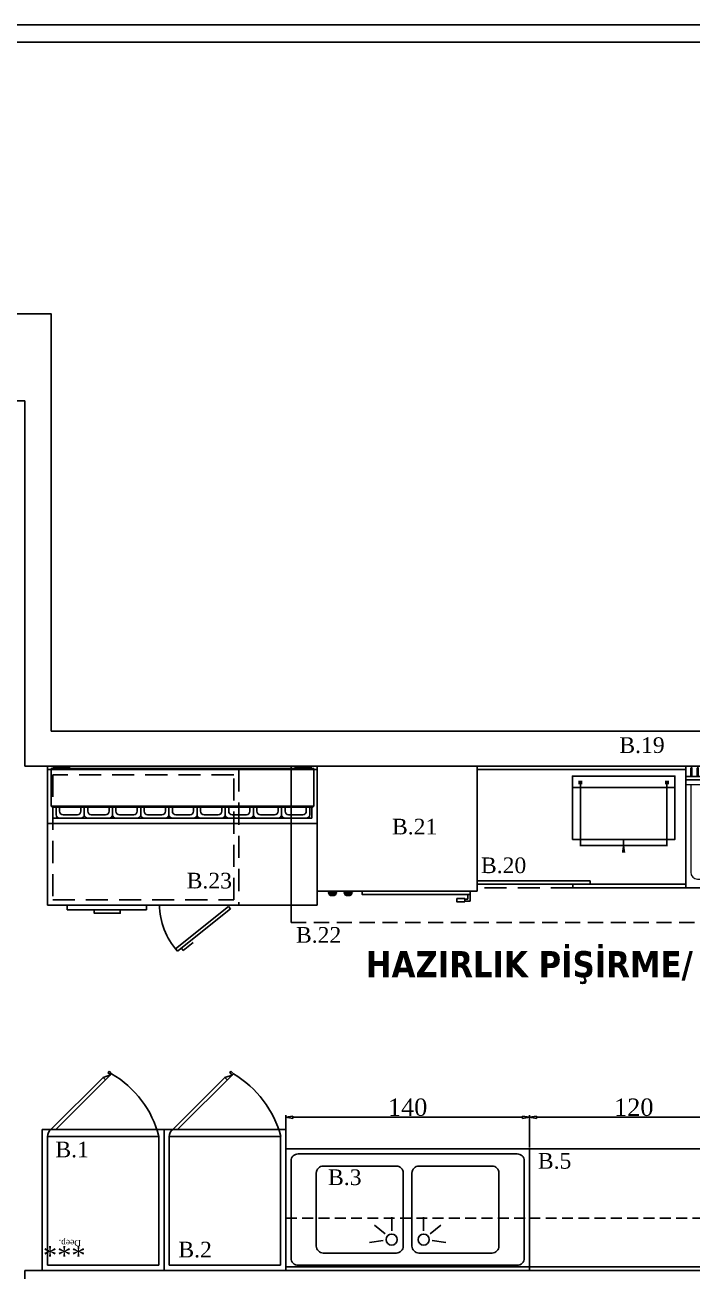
# Model space of a CAD drawing. Header units: millimetres. Extents: x -10501 to -7356, y 9378 to 11707.
# Drawn here: x -8953 to -8570, y 10861 to 11577 of the extents above; entities that cross this region are included whole.
import ezdxf

# ---------------------------------------------------------------- set-up
doc = ezdxf.new("R2010")
doc.units = ezdxf.units.MM
doc.header["$MEASUREMENT"] = 0
for name, pattern in [('DASHED', [19.05, 12.7, -6.35]), ('HIDDEN', [0.375, 0.25, -0.125]), ('NewLinetype1', [0])]:
    doc.linetypes.add(name, pattern=pattern)
for name, color, linetype in [('APO_3D_C10', 10, 'Continuous'), ('OC-Tarama_Duvar_Yeni', 251, 'Continuous'), ('OC-Yazi_Mahal', 250, 'Continuous')]:
    doc.layers.add(name, color=color, linetype=linetype)
doc.layers.add('GRC-Ekipman', color=4, linetype='Continuous', lineweight=25)
doc.styles.add('PAFTAADI', font='tahoma.ttf')
doc.styles.get("Standard").update_dxf_attribs({"font": 'times.ttf'})
doc.dimstyles.new('ISO-25', dxfattribs={"dimtxt": 10, "dimasz": 4, "dimexe": 1.25, "dimexo": 0.625, "dimtad": 1, "dimdec": 1, "dimtxsty": 'Standard', "dimblk": 'CLOSEDBLANK', "dimcen": 2.5, "dimclrd": 1, "dimclre": 1, "dimadec": 0, "dimazin": 0, "dimtfac": 1, "dimtdec": 1, "dimtmove": 0, "dimatfit": 3, "dimldrblk": 'CLOSEDBLANK', "dimfxl": 1.25, "dimarcsym": 0})

# ---------------------------------------------------------------- blocks, each defined once
blk = doc.blocks.new('ghggfhh')
at = {"color": 7}
blk.add_lwpolyline([(1188.71, 1333.35), (1193.71, 1333.35), (1193.71, 1333.87), (1188.71, 1333.87)], close=True, dxfattribs=at)
blk.add_lwpolyline([(1188.71, 1333), (1189.21, 1332.53), (1189.21, 1332.51, 0.414214), (1190.21, 1331.51), (1192.21, 1331.51, 0.414214), (1193.21, 1332.51), (1193.21, 1332.53), (1193.71, 1333)], format="xyb", dxfattribs=at)
for points in [[(1188.71, 1333), (1190.71, 1333)], [(1189.35, 1332.74), (1193.07, 1332.74)], [(1190.71, 1333.35), (1190.71, 1333)], [(1191.71, 1333.35), (1191.71, 1333)], [(1191.71, 1333), (1193.71, 1333)], [(1189.46, 1332.51), (1192.96, 1332.51)], [(1189.5, 1332.27), (1192.92, 1332.27)], [(1189.62, 1332.04), (1192.79, 1332.04)], [(1189.97, 1331.8), (1192.45, 1331.8)]]:
    blk.add_lwpolyline(points, dxfattribs=at)
blk = doc.blocks.new('PİZZA FIRIN')
at = {"color": 7, "linetype": 'ByBlock'}
for points in [[(421201.17, -107657.82), (421293.17, -107657.82), (421293.17, -107729.82), (421201.17, -107729.82)], [(421205.24, -107657.82), (421267.33, -107657.82), (421267.33, -107656.02), (421205.24, -107656.02)]]:
    blk.add_lwpolyline(points, close=True, dxfattribs=at)
for points in [[(421206.64, -107652.13), (421205.24, -107652.13), (421205.24, -107656.02), (421206.64, -107656.02), (421206.64, -107653.35)], [(421205.24, -107653.35), (421205.24, -107652.13), (421208.31, -107652.13)], [(421208.31, -107653.35), (421206.64, -107653.35)]]:
    blk.add_lwpolyline(points, dxfattribs=at)
at = {"color": 7}
blk.add_lwpolyline([(421212.9, -107653.65), (421208.31, -107653.65), (421208.31, -107651.8), (421212.9, -107651.8)], close=True, dxfattribs=at)
blk.add_lwpolyline([(421201.17, -107729.82), (421293.17, -107729.82)], dxfattribs=at)
at = {"color": 7, "rotation": 180}
for p in [(422466.61, -106323.95), (422475.64, -106323.95)]:
    blk.add_blockref('ghggfhh', p, dxfattribs=at)
blk = doc.blocks.new('Evye2.140-70')
at = {"color": 251}
for p, q in [((-84.16, -17.24), (-91.97, -16.13)), ((-82.93, -21.05), (-89.03, -26.06)), ((-57.07, -21.05), (-50.97, -26.06)), ((-55.84, -17.24), (-48.03, -16.13)), ((-79.02, -22.71), (-79.02, -30.6)), ((-60.98, -22.71), (-60.98, -30.6))]:
    blk.add_line(p, q, dxfattribs=at)
for points in [[(0, -70), (-140, -70), (-140, 0), (0, 0)], [(0, -2), (-140, -2), (-140, 0), (0, 0)]]:
    blk.add_lwpolyline(points, close=True)
blk.add_lwpolyline([(-7, -67), (-133, -67, -0.414214), (-137, -63), (-137, -7, -0.414214), (-133, -3), (-7, -3, -0.414214), (-3, -7), (-3, -63, -0.414214)], format="xyb", close=True)
for points in [[(-76.5, -60), (-118.5, -60, -0.414214), (-122.5, -56), (-122.5, -14, -0.414214), (-118.5, -10), (-76.5, -10, -0.414214), (-72.5, -14), (-72.5, -56, -0.414214)], [(-63.5, -60), (-21.5, -60, 0.414214), (-17.5, -56), (-17.5, -14, 0.414214), (-21.5, -10), (-63.5, -10, 0.414214), (-67.5, -14), (-67.5, -56, 0.414214)]]:
    blk.add_lwpolyline(points, format="xyb", close=True, dxfattribs=at)
for centre in [(-79.21, -17.74), (-60.79, -17.74)]:
    blk.add_circle(centre, 3.19, dxfattribs=at)
blk = doc.blocks.new('CTezg.120-70')
for p, q in [((-120, -70), (-120, 0)), ((-120, 0), (0, 0)), ((0, 0), (0, -70)), ((0, -2), (-120, -2)), ((0, -70), (-120, -70))]:
    blk.add_line(p, q)
blk = doc.blocks.new('Frenox Depo Tipi Dolpa Tek Kapı')
for p, q in [((70, 81), (0, 81)), ((0, 81), (0, 0)), ((70, 0), (70, 81)), ((0, 0), (70, 0))]:
    blk.add_line(p, q)
at = {"color": 251}
for p, q in [((67, 78), (3, 78)), ((3, 78), (3, 4)), ((67, 4), (67, 78)), ((3, 4), (67, 4))]:
    blk.add_line(p, q, dxfattribs=at)
at = {"color": 251, "linetype": 'Continuous'}
for p, q in [((2.95, 4), (67.05, 4)), ((62.22, 0), (30.17, -32.06)), ((65.05, 0), (35.11, -29.94)), ((33.7, -28.52), (35.11, -29.94)), ((30.17, -32.06), (31.58, -33.47)), ((35.11, -29.94), (30.87, -31.35)), ((30.87, -31.35), (32.29, -32.76)), ((32.29, -32.76), (31.58, -33.47))]:
    blk.add_line(p, q, dxfattribs=at)
for centre, radius, start, end in [((59.94, 18.71), 58.86, 194.47769, 239.61296), ((61.96, 4.05), 5.1, 307.40324, 359.46666)]:
    blk.add_arc(centre, radius, start, end, dxfattribs=at)
blk = doc.blocks.new('Frenox Depo Tipi Deep. Tek Kapı')
for p, q in [((70, 81), (0, 81)), ((0, 81), (0, 0)), ((70, 0), (70, 81)), ((0, 0), (70, 0))]:
    blk.add_line(p, q)
at = {"color": 251}
for p, q in [((67, 78), (3, 78)), ((3, 78), (3, 3.98)), ((67, 3.98), (67, 78)), ((3, 3.98), (67, 3.98)), ((3, 3.98), (67, 3.98))]:
    blk.add_line(p, q, dxfattribs=at)
at = {"color": 251, "linetype": 'Continuous'}
for p, q in [((2.95, 3.98), (67.05, 3.98)), ((62.22, -0.02), (30.17, -32.08)), ((65.05, -0.02), (35.11, -29.96)), ((33.7, -28.54), (35.11, -29.96)), ((30.17, -32.08), (31.58, -33.49)), ((35.11, -29.96), (30.87, -31.37)), ((30.87, -31.37), (32.29, -32.79)), ((32.29, -32.79), (31.58, -33.49))]:
    blk.add_line(p, q, dxfattribs=at)
for centre, radius, start, end in [((59.94, 18.69), 58.86, 194.47769, 239.61296), ((61.96, 4.03), 5.1, 307.40324, 359.46666)]:
    blk.add_arc(centre, radius, start, end, dxfattribs=at)
at = {"color": 4}
for s, height, p in [('***', 10.815, (45.13, 62.24)), ('Deep.', 3.605, (47.7, 63.44))]:
    blk.add_text(s, height=height, dxfattribs=at).set_placement(p)
blk = doc.blocks.new('FRENOX PZT155-D')
at = {"linetype": 'NewLinetype1'}
for p, q in [((155, 0), (0, 0)), ((0, -33), (0, 0)), ((155, -33), (155, 0))]:
    blk.add_line(p, q, dxfattribs=at)
for p, q in [((155, 0), (0, 0)), ((0, 0), (0, -80)), ((155, -80), (155, 0)), ((0, -80), (155, -80))]:
    blk.add_line(p, q)
at = {"color": 251}
for p, q in [((155, -2), (0, -2)), ((142, -1.5), (13, -1.5)), ((152, -1), (142, -1)), ((142, -1), (142, -2)), ((142, -2), (152, -2)), ((147, -2), (147, -1)), ((152, -2), (152, -1)), ((152, -1.5), (153, -1.5)), ((153, -23), (153, -1.5)), ((155, -33), (0, -33)), ((103.97, -80.79), (73.61, -105.13)), ((74.73, -106.52), (105.09, -82.18)), ((105.09, -82.18), (103.97, -80.79)), ((73.08, -104.46), (74.73, -106.52)), ((76.99, -104.7), (78.05, -106.03)), ((78.05, -106.03), (83.72, -101.49))]:
    blk.add_line(p, q, dxfattribs=at)
at = {"color": 251, "linetype": 'NewLinetype1'}
for p, q in [((2, -23), (2, -1.5)), ((3, -1.5), (2, -1.5)), ((3, -1), (13, -1)), ((3, -2), (3, -1)), ((13, -2), (3, -2)), ((8, -2), (8, -1)), ((13, -1), (13, -2)), ((2, -23), (2.57, -23.59)), ((2, -23), (153, -23)), ((152.43, -23.59), (2.57, -23.59)), ((3, -30), (3, -23.59)), ((152, -30), (152, -23.59)), ((153, -23), (152.43, -23.59)), ((3, -30), (152, -30))]:
    blk.add_line(p, q, dxfattribs=at)
at = {"color": 251, "linetype": 'DASHED'}
for p, q in [((107, -5), (3, -5)), ((3, -5), (3, -77)), ((107, -77), (107, -5)), ((110, -2), (110, -80)), ((3, -77), (107, -77))]:
    blk.add_line(p, q, dxfattribs=at)
at = {"color": 251}
for points in [[(4.94, -23.59), (4.94, -28, 0.414214), (6.94, -30), (19.14, -30, 0.414214), (21.14, -28), (21.14, -23.59)], [(6.94, -23.59), (6.94, -26, 0.414214), (8.94, -28), (17.14, -28, 0.414214), (19.14, -26), (19.14, -23.59)], [(21.14, -23.59), (21.14, -28, 0.414214), (23.14, -30), (35.34, -30, 0.414214), (37.34, -28), (37.34, -23.59)], [(23.14, -23.59), (23.14, -26, 0.414214), (25.14, -28), (33.34, -28, 0.414214), (35.34, -26), (35.34, -23.59)], [(37.34, -23.59), (37.34, -28, 0.414214), (39.34, -30), (51.54, -30, 0.414214), (53.54, -28), (53.54, -23.59)], [(39.34, -23.59), (39.34, -26, 0.414214), (41.34, -28), (49.54, -28, 0.414214), (51.54, -26), (51.54, -23.59)], [(53.54, -23.59), (53.54, -28, 0.414214), (55.54, -30), (67.74, -30, 0.414214), (69.74, -28), (69.74, -23.59)], [(55.54, -23.59), (55.54, -26, 0.414214), (57.54, -28), (65.74, -28, 0.414214), (67.74, -26), (67.74, -23.59)], [(69.74, -23.59), (69.74, -28, 0.414214), (71.74, -30), (83.94, -30, 0.414214), (85.94, -28), (85.94, -23.59)], [(71.74, -23.59), (71.74, -26, 0.414214), (73.74, -28), (81.94, -28, 0.414214), (83.94, -26), (83.94, -23.59)], [(85.94, -23.59), (85.94, -28, 0.414214), (87.94, -30), (100.14, -30, 0.414214), (102.14, -28), (102.14, -23.59)], [(87.94, -23.59), (87.94, -26, 0.414214), (89.94, -28), (98.14, -28, 0.414214), (100.14, -26), (100.14, -23.59)], [(102.14, -23.59), (102.14, -28, 0.414214), (104.14, -30), (116.34, -30, 0.414214), (118.34, -28), (118.34, -23.59)], [(104.14, -23.59), (104.14, -26, 0.414214), (106.14, -28), (114.34, -28, 0.414214), (116.34, -26), (116.34, -23.59)], [(118.34, -23.59), (118.34, -28, 0.414214), (120.34, -30), (132.54, -30, 0.414214), (134.54, -28), (134.54, -23.59)], [(120.34, -23.59), (120.34, -26, 0.414214), (122.34, -28), (130.54, -28, 0.414214), (132.54, -26), (132.54, -23.59)], [(134.54, -23.59), (134.54, -28, 0.414214), (136.54, -30), (148.74, -30, 0.414214), (150.74, -28), (150.74, -23.59)], [(136.54, -23.59), (136.54, -26, 0.414214), (138.54, -28), (146.74, -28, 0.414214), (148.74, -26), (148.74, -23.59)]]:
    blk.add_lwpolyline(points, format="xyb", dxfattribs=at)
for points in [[(56.97, -82.64), (11.37, -82.64), (11.37, -80), (56.97, -80)], [(41.84, -82.64), (26.89, -82.64), (26.89, -84.6), (41.84, -84.6)]]:
    blk.add_lwpolyline(points, close=True, dxfattribs=at)
blk.add_ellipse((103.97, -79.69), major_axis=(-39.6, 0), ratio=1, start_param=0, end_param=0.742372, dxfattribs=at)
blk = doc.blocks.new('G TEK SEPETLİ FRİTÖZ 7')
for p, q in [((0, -70), (0, 0)), ((0, 0), (40, 0)), ((0, -70), (0, 0)), ((0, 0), (40, 0)), ((40, 0), (40, -70)), ((40, 0), (40, -70)), ((0, -6), (40, -6)), ((0.1, -8), (39.9, -8)), ((40, -70), (0, -70)), ((40, -70), (0, -70))]:
    blk.add_line(p, q)
at = {"color": 251, "lineweight": 9}
for p, q in [((2.82, -5.37), (2.82, -1.15)), ((3.47, -5.37), (3.47, -1.15)), ((6.52, -5.37), (6.52, -1.15)), ((7.17, -5.37), (7.17, -1.15)), ((7.17, -5.37), (7.17, -1.15)), ((10.22, -5.37), (10.22, -1.15)), ((10.87, -5.37), (10.87, -1.15)), ((10.87, -5.37), (10.87, -1.15)), ((13.92, -5.37), (13.92, -1.15)), ((14.57, -5.37), (14.57, -1.15)), ((14.57, -5.37), (14.57, -1.15)), ((17.62, -5.37), (17.62, -1.15)), ((18.27, -5.37), (18.27, -1.15)), ((18.27, -5.37), (18.27, -1.15)), ((21.32, -5.37), (21.32, -1.15)), ((21.97, -5.37), (21.97, -1.15)), ((21.97, -5.37), (21.97, -1.15)), ((25.02, -5.37), (25.02, -1.15)), ((25.67, -5.37), (25.67, -1.15)), ((25.67, -5.37), (25.67, -1.15)), ((28.72, -5.37), (28.72, -1.15)), ((29.37, -5.37), (29.37, -1.15)), ((29.37, -5.37), (29.37, -1.15)), ((32.42, -5.37), (32.42, -1.15)), ((33.07, -5.37), (33.07, -1.15)), ((33.07, -5.37), (33.07, -1.15)), ((36.12, -5.37), (36.12, -1.15)), ((36.77, -5.37), (36.77, -1.15)), ((36.77, -5.37), (36.77, -1.15)), ((0.1, -10.7), (39.9, -10.7)), ((2.7, -12), (2.7, -61)), ((8.5, -13), (8.5, -44)), ((30.75, -9.7), (9.25, -9.7)), ((30.75, -10.2), (9.25, -10.2)), ((10.5, -11), (29.5, -11)), ((12, -13.5), (12, -43.5)), ((12.1, -13.5), (27.9, -13.5)), ((14, -13.5), (14, -43.5)), ((16, -13.5), (16, -43.5)), ((18, -13.5), (18, -43.5)), ((20, -13.5), (20, -43.5)), ((22, -13.5), (22, -43.5)), ((24, -13.5), (24, -43.5)), ((26, -13.5), (26, -43.5)), ((28, -13.5), (28, -43.5)), ((31.5, -13), (31.5, -44)), ((37.3, -12), (37.3, -61)), ((9.5, -16.1), (9.5, -40.9)), ((9.5, -17.5), (30.5, -17.5)), ((9.5, -19.5), (30.5, -19.5)), ((9.57, -15.5), (30.43, -15.5)), ((30.5, -16.1), (30.5, -40.9)), ((9.5, -21.5), (30.5, -21.5)), ((9.5, -23.5), (30.5, -23.5)), ((9.5, -25.5), (30.5, -25.5)), ((9.5, -27.5), (30.5, -27.5)), ((9.5, -29.5), (30.5, -29.5)), ((9.5, -31.5), (30.5, -31.5)), ((9.5, -33.5), (30.5, -33.5)), ((9.5, -35.5), (30.5, -35.5)), ((9.5, -37.5), (30.5, -37.5)), ((9.5, -39.5), (30.5, -39.5)), ((9.57, -41.5), (30.43, -41.5)), ((10.5, -46), (29.5, -46)), ((12.1, -43.5), (27.9, -43.5)), ((18, -50.07), (18, -62.57)), ((18, -50.07), (22, -50.07)), ((18.55, -43.5), (18.55, -50.07)), ((19.15, -43.5), (19.15, -50.07)), ((20.85, -46.02), (19.15, -46.02)), ((20.85, -43.5), (20.85, -50.07)), ((21.45, -43.5), (21.45, -50.07)), ((22, -50.07), (22, -62.57)), ((18, -62.57), (22, -62.57)), ((18.55, -62.57), (18.55, -63.12)), ((19.15, -62.57), (19.15, -63.12)), ((20.85, -63.12), (20.85, -62.57)), ((21.45, -62.57), (21.45, -63.12)), ((6.7, -65), (33.3, -65))]:
    blk.add_line(p, q, dxfattribs=at)
for centre, radius, start, end in [((3.15, -1.15), 0.325, 90, 179.99999), ((3.15, -5.37), 0.325, 180, 270), ((3.15, -1.15), 0.325, 0, 89.99998), ((3.15, -5.37), 0.325, 270, 0), ((6.85, -1.15), 0.325, 90, 179.99999), ((6.85, -5.37), 0.325, 180, 270), ((6.85, -1.15), 0.325, 0, 89.99998), ((6.85, -5.37), 0.325, 270, 0), ((10.55, -1.15), 0.325, 90, 179.99999), ((10.55, -5.37), 0.325, 180, 270), ((10.55, -1.15), 0.325, 0, 89.99998), ((10.55, -5.37), 0.325, 270, 0), ((14.25, -1.15), 0.325, 90, 179.99999), ((14.25, -5.37), 0.325, 180, 270), ((14.25, -1.15), 0.325, 0, 89.99998), ((14.25, -5.37), 0.325, 270, 0), ((17.95, -1.15), 0.325, 90, 179.99999), ((17.95, -5.37), 0.325, 180, 270), ((17.95, -1.15), 0.325, 0, 89.99998), ((17.95, -5.37), 0.325, 270, 0), ((21.65, -1.15), 0.325, 90, 179.99999), ((21.65, -5.37), 0.325, 180, 270), ((21.65, -1.15), 0.325, 0, 89.99998), ((21.65, -5.37), 0.325, 270, 0), ((25.35, -1.15), 0.325, 90, 179.99999), ((25.35, -5.37), 0.325, 180, 270), ((25.35, -1.15), 0.325, 0, 89.99998), ((25.35, -5.37), 0.325, 270, 0), ((29.05, -1.15), 0.325, 90, 179.99999), ((29.05, -5.37), 0.325, 180, 270), ((29.05, -1.15), 0.325, 0, 89.99998), ((29.05, -5.37), 0.325, 270, 0), ((32.75, -1.15), 0.325, 90, 179.99999), ((32.75, -5.37), 0.325, 180, 270), ((32.75, -1.15), 0.325, 0, 89.99998), ((32.75, -5.37), 0.325, 270, 0), ((36.45, -1.15), 0.325, 90, 179.99999), ((36.45, -5.37), 0.325, 180, 270), ((36.45, -1.15), 0.325, 0, 89.99998), ((36.45, -5.37), 0.325, 270, 0), ((6.7, -12), 4, 161.0347, 180), ((10.5, -13), 2, 90, 180), ((9.25, -9.95), 0.25, 90.00001, 270.00006), ((12.1, -16.1), 2.6, 90, 180), ((27.9, -16.1), 2.6, 0, 90), ((29.5, -13), 2, 0, 90), ((30.75, -9.95), 0.25, 269.99994, 89.99998), ((33.3, -12), 4, 0, 18.9653), ((12.1, -40.9), 2.6, 180, 270), ((27.9, -40.9), 2.6, 270, 0), ((10.5, -44), 2, 180, 270), ((29.5, -44), 2, 270, 0), ((6.7, -61), 4, 180, 270), ((20, -63.12), 1.45, 180, 0.00001), ((20, -63.12), 0.85, 179.99999, 0), ((33.3, -61), 4, 270, 0)]:
    blk.add_arc(centre, radius, start, end, dxfattribs=at)
blk = doc.blocks.new('ServT.120-70')
for p, q in [((-120, -70), (-120, 0)), ((-120, 0), (0, 0)), ((0, 0), (0, -70)), ((-120, -2), (0, -2)), ((-55, -66), (-120, -66)), ((0, -68), (-120, -68)), ((-65, -70), (-65, -68)), ((0, -70), (-65, -70)), ((-55, -68), (-55, -66))]:
    blk.add_line(p, q)
at = {"linetype": 'DASHED'}
blk.add_line((-65, -70), (-120, -70), dxfattribs=at)
blk = doc.blocks.new('TostMak.59-44')
blk.add_lwpolyline([(-59, -36.45), (0, -36.45), (0, 0), (-59, 0)], close=True)
blk.add_lwpolyline([(0, -6.54), (-59, -6.54)])
at = {"color": 251}
for points, const_width in [([(-55.54, -3.67), (-53.2, -3.67)], 2), ([(-54.37, -3.99), (-54.37, -39.91), (-29.5, -39.91)], 1), ([(-4.63, -3.99), (-4.63, -39.91), (-29.5, -39.91)], 1), ([(-3.46, -3.67), (-5.8, -3.67)], 2)]:
    blk.add_lwpolyline(points, dxfattribs=dict(at, const_width=const_width))
blk.add_lwpolyline([(-29.56, -36.55, 1, 1, 0), (-29.56, -40.31, 1, 2, 0), (-29.56, -44.03, 2, 2, 0)], format="xyseb", dxfattribs=at)
blk = doc.blocks.new('_ClosedBlank')
at = {"color": 0, "lineweight": -2}
for p, q in [((-1, 0.17), (0, 0)), ((-1, 0.17), (-1, -0.17)), ((0, 0), (-1, -0.17))]:
    blk.add_line(p, q, dxfattribs=at)
blk = doc.blocks.new('*D53')
at = {"color": 1, "linetype": 'Continuous', "lineweight": -2, "ltscale": 5, "transparency": 16777216}
for p, q in [((-8803.03, 10931.92), (-8803.03, 10950.59)), ((-8799.03, 10949.34), (-8667.03, 10949.34)), ((-8663.03, 10931.92), (-8663.03, 10950.59))]:
    blk.add_line(p, q, dxfattribs=at)
at = {"layer": 'DEFPOINTS', "color": 0, "ltscale": 5, "transparency": 16777216}
for p in [(-8663.03, 10949.34), (-8803.03, 10931.29), (-8663.03, 10931.29)]:
    blk.add_point(p, dxfattribs=at)
at = {"color": 1, "lineweight": -2, "ltscale": 5, "transparency": 16777216, "xscale": 4, "yscale": 4, "zscale": 4, "rotation": 180}
blk.add_blockref('_ClosedBlank', (-8803.03, 10949.34), dxfattribs=at)
at = {"color": 1, "lineweight": -2, "ltscale": 5, "transparency": 16777216, "xscale": 4, "yscale": 4, "zscale": 4}
blk.add_blockref('_ClosedBlank', (-8663.03, 10949.34), dxfattribs=at)
at = {"color": 0, "ltscale": 5, "transparency": 16777216, "insert": (-8733.03, 10955.05), "char_height": 10, "attachment_point": 5}
blk.add_mtext('140', dxfattribs=at)
blk = doc.blocks.new('*D54')
at = {"color": 1, "linetype": 'Continuous', "lineweight": -2, "ltscale": 5, "transparency": 16777216}
for p, q in [((-8663.03, 10931.92), (-8663.03, 10950.59)), ((-8659.03, 10949.34), (-8547.03, 10949.34)), ((-8543.03, 10931.92), (-8543.03, 10950.59))]:
    blk.add_line(p, q, dxfattribs=at)
at = {"layer": 'DEFPOINTS', "color": 0, "ltscale": 5, "transparency": 16777216}
for p in [(-8543.03, 10949.34), (-8663.03, 10931.29), (-8543.03, 10931.29)]:
    blk.add_point(p, dxfattribs=at)
at = {"color": 1, "lineweight": -2, "ltscale": 5, "transparency": 16777216, "xscale": 4, "yscale": 4, "zscale": 4, "rotation": 180}
blk.add_blockref('_ClosedBlank', (-8663.03, 10949.34), dxfattribs=at)
at = {"color": 1, "lineweight": -2, "ltscale": 5, "transparency": 16777216, "xscale": 4, "yscale": 4, "zscale": 4}
blk.add_blockref('_ClosedBlank', (-8543.03, 10949.34), dxfattribs=at)
at = {"color": 0, "ltscale": 5, "transparency": 16777216, "insert": (-8603.03, 10955.05), "char_height": 10, "attachment_point": 5}
blk.add_mtext('120', dxfattribs=at)

msp = doc.modelspace()

# ---------------------------------------------------------------- linework, layer by layer
at = {"color": 0, "ltscale": 5}
for p, q in [((-9163.03, 11361.29), (-8953.03, 11361.29)), ((-9163.03, 11361.29), (-8953.03, 11361.29)), ((-8953.03, 11361.29), (-8953.03, 11151.29)), ((-8953.03, 11361.29), (-8953.03, 11151.29)), ((-8938.03, 11361.29), (-8938.03, 11171.29)), ((-8938.03, 11171.29), (-8193.03, 11171.29)), ((-8953.03, 11151.29), (-8193.03, 11151.29)), ((-8800.03, 11061.29), (-8800.03, 11151.29)), ((-8800.03, 11079.29), (-8800.03, 11061.29)), ((-8581.03, 10861.29), (-8953.03, 10861.29)), ((-8953.03, 10861.29), (-8953.03, 10846.29)), ((-8953.03, 10861.29), (-8363.03, 10861.29))]:
    msp.add_line(p, q, dxfattribs=at)
for points in [[(-10338.63, 9507.4), (-7458.63, 9507.4), (-7458.63, 11577.4), (-10338.63, 11577.4)], [(-10328.63, 9517.4), (-7468.63, 9517.4), (-7468.63, 11567.4), (-10328.63, 11567.4)]]:
    msp.add_lwpolyline(points, close=True)
msp.add_lwpolyline([(-8953.03, 11361.29), (-9208.03, 11361.29), (-9208.03, 11411.29), (-8938.03, 11411.29), (-8938.03, 11361.29)], dxfattribs=at)
at = {"color": 0, "linetype": 'HIDDEN', "ltscale": 35}
msp.add_lwpolyline([(-8193.03, 11151.29), (-8800.03, 11151.29), (-8800.03, 11061.29), (-8193.03, 11061.29)], close=True, dxfattribs=at)
at = {"layer": 'GRC-Ekipman', "linetype": 'HIDDEN', "ltscale": 25}
for points in [[(-8803.03, 10891.29), (-8663.03, 10891.29), (-8663.03, 10861.29), (-8803.03, 10861.29)], [(-8663.03, 10891.29), (-8543.03, 10891.29), (-8543.03, 10861.29), (-8663.03, 10861.29)]]:
    msp.add_lwpolyline(points, close=True, dxfattribs=at)

# ---------------------------------------------------------------- block references
at = {"layer": 'GRC-Ekipman'}
for name, p in [('FRENOX PZT155-D', (-8940.03, 11151.29)), ('ServT.120-70', (-8573.03, 11151.29)), ('G TEK SEPETLİ FRİTÖZ 7', (-8573.03, 11151.29)), ('TostMak.59-44', (-8579.35, 11145.51))]:
    msp.add_blockref(name, p, dxfattribs=at)
at = {"layer": 'GRC-Ekipman', "rotation": 180}
for name, p in [('Frenox Depo Tipi Deep. Tek Kapı', (-8873.03, 10942.29)), ('Frenox Depo Tipi Dolpa Tek Kapı', (-8803.03, 10942.29)), ('Evye2.140-70', (-8803.03, 10861.29)), ('CTezg.120-70', (-8663.03, 10861.29))]:
    msp.add_blockref(name, p, dxfattribs=at)
at = {"layer": 'OC-Tarama_Duvar_Yeni', "color": 0, "rotation": 180}
msp.add_blockref('PİZZA FIRIN', (412508.14, -96578.53), dxfattribs=at)

# ---------------------------------------------------------------- texts
at = {"layer": 'APO_3D_C10', "color": 1, "char_height": 9, "attachment_point": 1}
for s, insert in [('{\\C0;B.19}', (-8611.35, 11167.82)), ('{\\C0;B.21}', (-8742.04, 11120.96)), ('{\\C0;B.20}', (-8690.9, 11098.71)), ('{\\C0;B.23}', (-8860.07, 11089.91)), ('{\\C0;B.22}', (-8797.24, 11058.72)), ('{\\C0;B.1}', (-8935.53, 10935.33)), ('{\\C0;B.5}', (-8658.18, 10928.79)), ('{\\C0;B.3}', (-8778.8, 10919.37)), ('{\\C0;B.2}', (-8864.84, 10877.78))]:
    msp.add_mtext_dynamic_manual_height_columns(s, width=53.2196, gutter_width=75, heights=[0], dxfattribs=dict(at, insert=insert))
at = {"layer": 'OC-Yazi_Mahal', "color": 0, "insert": (-8613.55, 11061.56), "char_height": 10, "attachment_point": 2, "rotation": 0, "style": 'PAFTAADI'}
msp.add_mtext_dynamic_manual_height_columns('\\P{\\fTahoma|b1|i0|c162|p34;\\H1.5x;HAZIRLIK PİŞİRME/ 22.19 m2}', width=395.525, gutter_width=12.5, heights=[0], dxfattribs=at)

# ---------------------------------------------------------------- dimensions: what is measured, and where the dimension line sits
at = {"color": 0, "ltscale": 5}
for base, p1, p2, picture, middle in [((-8663.03, 10949.34), (-8803.03, 10931.29), (-8663.03, 10931.29), '*D53', (-8733.03, 10955.05)), ((-8543.03, 10949.34), (-8663.03, 10931.29), (-8543.03, 10931.29), '*D54', (-8603.03, 10955.05))]:
    dim = msp.add_linear_dim(base=base, p1=p1, p2=p2, dimstyle='ISO-25', dxfattribs=at)
    dim.commit()
    dim.dimension.update_dxf_attribs({"geometry": picture, "text_midpoint": middle})

doc.saveas('drawing.dxf')
